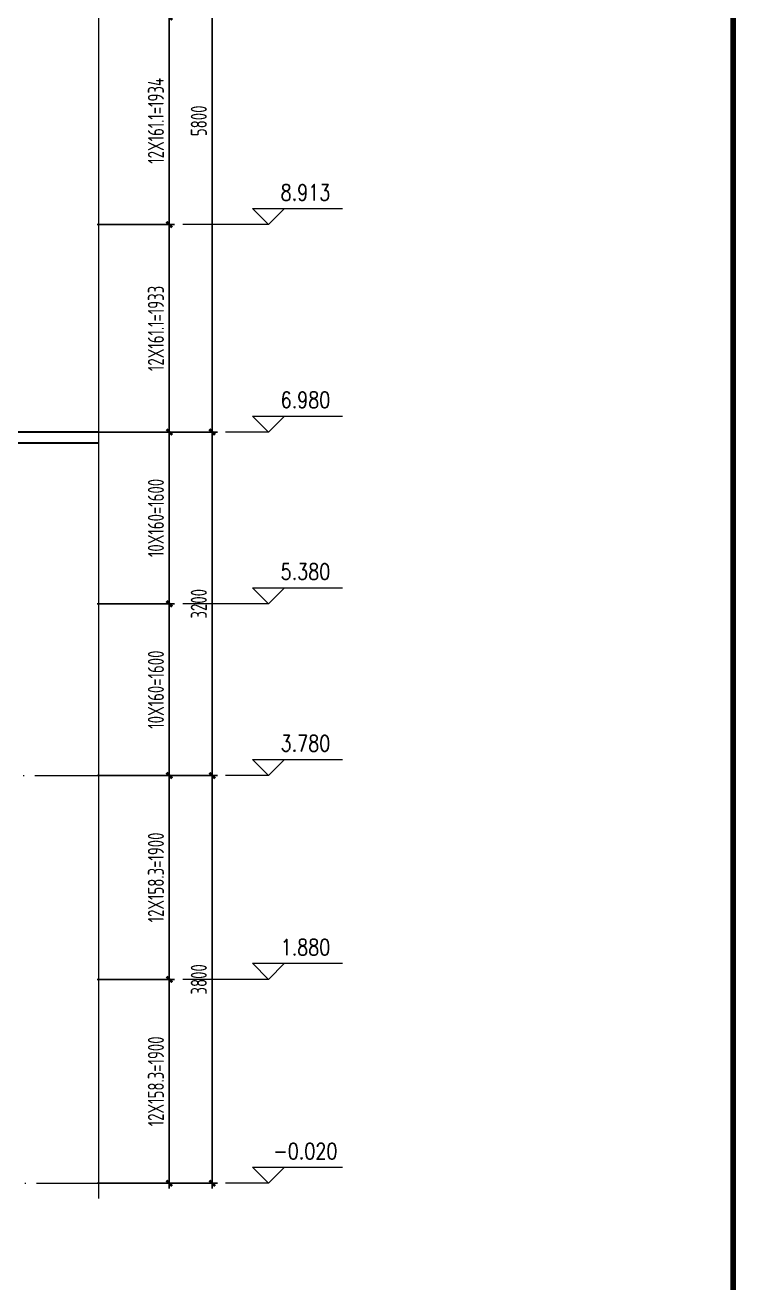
# Model space of a CAD drawing. Extents: x 56246 to 893198, y -950445 to -423535.
# Drawn here: x 242313 to 248938, y -495762 to -484042 of the extents above; entities that cross this region are included whole.
import ezdxf
from ezdxf.enums import TextEntityAlignment as Align

# ---------------------------------------------------------------- set-up
doc = ezdxf.new("R2010")
doc.units = 0
doc.header["$LTSCALE"] = 500
doc.linetypes.add('DOTE', pattern=[2.42, 2, -0.2, 0.02, -0.2])
for name, color, linetype, lineweight in [('0S-楼梯-尺寸', 21, 'Continuous', 13), ('0S-楼梯-线', 2, 'Continuous', 30), ('0S-详图-轴线', 1, 'DOTE', 13)]:
    doc.layers.add(name, color=color, linetype=linetype, lineweight=lineweight)
doc.layers.add('T-TK', color=157, linetype='Continuous')
doc.layers.add('照明平面标注层', color=111, linetype='Continuous')
doc.styles.add('DIM_FONT', font='SIMPLEX.shx', dxfattribs={"width": 0.8})
doc.styles.add('TSSD_DIMENSION', font='tssdeng.shx', dxfattribs={"width": 0.7, "bigfont": 'Hztxt.shx'})
doc.dimstyles.new('TSSD_50_50', dxfattribs={"dimtxt": 150, "dimasz": 50, "dimexe": 50, "dimexo": 125, "dimgap": 50, "dimtad": 1, "dimdec": 0, "dimzin": 0, "dimdsep": 46, "dimtxsty": 'TSSD_DIMENSION', "dimblk": 'ARCHTICK', "dimblk1": 'ARCHTICK', "dimblk2": 'ARCHTICK', "dimcen": 0, "dimdle": 50, "dimclrt": 7, "dimadec": 0, "dimazin": 0, "dimtfac": 1, "dimtdec": 0, "dimtix": 1, "dimtmove": 2, "dimatfit": 3, "dimfxl": 1, "dimtolj": 1, "dimtzin": 0, "dimarcsym": 0})

# ---------------------------------------------------------------- blocks, each defined once
blk = doc.blocks.new('A0-DWF')
at = {"layer": 'T-TK', "const_width": 100}
blk.add_lwpolyline([(2500, -83100), (117900, -83100), (117900, -1000), (2500, -1000)], close=True, dxfattribs=at)
blk = doc.blocks.new('_ArchTick')
at = {"color": 0, "linetype": 'ByBlock', "const_width": 0.5}
blk.add_lwpolyline([(-0.53, -0.53), (0.53, 0.53)], dxfattribs=at)
blk = doc.blocks.new('*D29')
at = {"layer": '0S-楼梯-尺寸', "color": 0, "lineweight": -2, "transparency": 16777216}
for p, q in [((243657, -487884), (243657, -485851)), ((242986, -485901), (243707, -485901)), ((242986, -487834), (243707, -487834))]:
    blk.add_line(p, q, dxfattribs=at)
at = {"layer": 'Defpoints', "color": 0, "transparency": 16777216}
for p in [(242861, -485901), (243657, -485901), (242861, -487834)]:
    blk.add_point(p, dxfattribs=at)
at = {"layer": '0S-楼梯-尺寸', "color": 0, "lineweight": -2, "transparency": 16777216, "xscale": 50, "yscale": 50, "zscale": 50}
for p, rotation in [((243657, -485901), 90), ((243657, -487834), 270)]:
    blk.add_blockref('_ArchTick', p, dxfattribs=dict(at, rotation=rotation))
at = {"layer": '0S-楼梯-尺寸', "color": 7, "transparency": 16777216, "insert": (243532, -486868), "char_height": 150, "attachment_point": 5, "rotation": 90, "style": 'TSSD_DIMENSION'}
blk.add_mtext('\\A1;12X161.1=1933', dxfattribs=at)
blk = doc.blocks.new('*D30')
at = {"layer": '0S-楼梯-尺寸', "color": 0, "lineweight": -2, "transparency": 16777216}
for p, q in [((244057, -487884), (244057, -481984)), ((242986, -482034), (244107, -482034)), ((242986, -487834), (244107, -487834))]:
    blk.add_line(p, q, dxfattribs=at)
at = {"layer": 'Defpoints', "color": 0, "transparency": 16777216}
for p in [(242861, -482034), (244057, -482034), (242861, -487834)]:
    blk.add_point(p, dxfattribs=at)
at = {"layer": '0S-楼梯-尺寸', "color": 0, "lineweight": -2, "transparency": 16777216, "xscale": 50, "yscale": 50, "zscale": 50}
for p, rotation in [((244057, -482034), 90), ((244057, -487834), 270)]:
    blk.add_blockref('_ArchTick', p, dxfattribs=dict(at, rotation=rotation))
at = {"layer": '0S-楼梯-尺寸', "color": 7, "transparency": 16777216, "insert": (243932, -484934), "char_height": 150, "attachment_point": 5, "rotation": 90, "style": 'TSSD_DIMENSION'}
blk.add_mtext('\\A1;5800', dxfattribs=at)
blk = doc.blocks.new('*D35')
at = {"layer": '0S-楼梯-尺寸', "color": 0, "lineweight": -2, "transparency": 16777216}
for p, q in [((242986, -487834), (243707, -487834)), ((243657, -487784), (243657, -489484)), ((242986, -489434), (243707, -489434))]:
    blk.add_line(p, q, dxfattribs=at)
at = {"layer": 'Defpoints', "color": 0, "transparency": 16777216}
for p in [(242861, -487834), (242861, -489434), (243657, -489434)]:
    blk.add_point(p, dxfattribs=at)
at = {"layer": '0S-楼梯-尺寸', "color": 0, "lineweight": -2, "transparency": 16777216, "xscale": 50, "yscale": 50, "zscale": 50}
for p, rotation in [((243657, -487834), 90), ((243657, -489434), 270)]:
    blk.add_blockref('_ArchTick', p, dxfattribs=dict(at, rotation=rotation))
at = {"layer": '0S-楼梯-尺寸', "color": 7, "transparency": 16777216, "insert": (243532, -488634), "char_height": 150, "attachment_point": 5, "rotation": 90, "style": 'TSSD_DIMENSION'}
blk.add_mtext('\\A1;10X160=1600', dxfattribs=at)
blk = doc.blocks.new('*D36')
at = {"layer": '0S-楼梯-尺寸', "color": 0, "lineweight": -2, "transparency": 16777216}
for p, q in [((242986, -491034), (243707, -491034)), ((243657, -490984), (243657, -492984)), ((242986, -492934), (243707, -492934))]:
    blk.add_line(p, q, dxfattribs=at)
at = {"layer": 'Defpoints', "color": 0, "transparency": 16777216}
for p in [(242861, -491034), (242861, -492934), (243657, -492934)]:
    blk.add_point(p, dxfattribs=at)
at = {"layer": '0S-楼梯-尺寸', "color": 0, "lineweight": -2, "transparency": 16777216, "xscale": 50, "yscale": 50, "zscale": 50}
for p, rotation in [((243657, -491034), 90), ((243657, -492934), 270)]:
    blk.add_blockref('_ArchTick', p, dxfattribs=dict(at, rotation=rotation))
at = {"layer": '0S-楼梯-尺寸', "color": 7, "transparency": 16777216, "insert": (243532, -491984), "char_height": 150, "attachment_point": 5, "rotation": 90, "style": 'TSSD_DIMENSION'}
blk.add_mtext('\\A1;12X158.3=1900', dxfattribs=at)
blk = doc.blocks.new('*D37')
at = {"layer": '0S-楼梯-尺寸', "color": 0, "lineweight": -2, "transparency": 16777216}
for p, q in [((243657, -491084), (243657, -489384)), ((242986, -489434), (243707, -489434)), ((242986, -491034), (243707, -491034))]:
    blk.add_line(p, q, dxfattribs=at)
at = {"layer": 'Defpoints', "color": 0, "transparency": 16777216}
for p in [(242861, -489434), (243657, -489434), (242861, -491034)]:
    blk.add_point(p, dxfattribs=at)
at = {"layer": '0S-楼梯-尺寸', "color": 0, "lineweight": -2, "transparency": 16777216, "xscale": 50, "yscale": 50, "zscale": 50}
for p, rotation in [((243657, -489434), 90), ((243657, -491034), 270)]:
    blk.add_blockref('_ArchTick', p, dxfattribs=dict(at, rotation=rotation))
at = {"layer": '0S-楼梯-尺寸', "color": 7, "transparency": 16777216, "insert": (243532, -490234), "char_height": 150, "attachment_point": 5, "rotation": 90, "style": 'TSSD_DIMENSION'}
blk.add_mtext('\\A1;10X160=1600', dxfattribs=at)
blk = doc.blocks.new('*D38')
at = {"layer": '0S-楼梯-尺寸', "color": 0, "lineweight": -2, "transparency": 16777216}
for p, q in [((243657, -494884), (243657, -492884)), ((242986, -492934), (243707, -492934)), ((242986, -494834), (243707, -494834))]:
    blk.add_line(p, q, dxfattribs=at)
at = {"layer": 'Defpoints', "color": 0, "transparency": 16777216}
for p in [(242861, -492934), (243657, -492934), (242861, -494834)]:
    blk.add_point(p, dxfattribs=at)
at = {"layer": '0S-楼梯-尺寸', "color": 0, "lineweight": -2, "transparency": 16777216, "xscale": 50, "yscale": 50, "zscale": 50}
for p, rotation in [((243657, -492934), 90), ((243657, -494834), 270)]:
    blk.add_blockref('_ArchTick', p, dxfattribs=dict(at, rotation=rotation))
at = {"layer": '0S-楼梯-尺寸', "color": 7, "transparency": 16777216, "insert": (243532, -493884), "char_height": 150, "attachment_point": 5, "rotation": 90, "style": 'TSSD_DIMENSION'}
blk.add_mtext('\\A1;12X158.3=1900', dxfattribs=at)
blk = doc.blocks.new('*D39')
at = {"layer": '0S-楼梯-尺寸', "color": 0, "lineweight": -2, "transparency": 16777216}
for p, q in [((242986, -487834), (244107, -487834)), ((244057, -491084), (244057, -487784)), ((242986, -491034), (244107, -491034))]:
    blk.add_line(p, q, dxfattribs=at)
at = {"layer": 'Defpoints', "color": 0, "transparency": 16777216}
for p in [(242861, -487834), (244057, -487834), (242861, -491034)]:
    blk.add_point(p, dxfattribs=at)
at = {"layer": '0S-楼梯-尺寸', "color": 0, "lineweight": -2, "transparency": 16777216, "xscale": 50, "yscale": 50, "zscale": 50}
for p, rotation in [((244057, -487834), 90), ((244057, -491034), 270)]:
    blk.add_blockref('_ArchTick', p, dxfattribs=dict(at, rotation=rotation))
at = {"layer": '0S-楼梯-尺寸', "color": 7, "transparency": 16777216, "insert": (243932, -489434), "char_height": 150, "attachment_point": 5, "rotation": 90, "style": 'TSSD_DIMENSION'}
blk.add_mtext('\\A1;3200', dxfattribs=at)
blk = doc.blocks.new('*D40')
at = {"layer": '0S-楼梯-尺寸', "color": 0, "lineweight": -2, "transparency": 16777216}
for p, q in [((242986, -491034), (244107, -491034)), ((244057, -494884), (244057, -490984)), ((242986, -494834), (244107, -494834))]:
    blk.add_line(p, q, dxfattribs=at)
at = {"layer": 'Defpoints', "color": 0, "transparency": 16777216}
for p in [(242861, -491034), (244057, -491034), (242861, -494834)]:
    blk.add_point(p, dxfattribs=at)
at = {"layer": '0S-楼梯-尺寸', "color": 0, "lineweight": -2, "transparency": 16777216, "xscale": 50, "yscale": 50, "zscale": 50}
for p, rotation in [((244057, -491034), 90), ((244057, -494834), 270)]:
    blk.add_blockref('_ArchTick', p, dxfattribs=dict(at, rotation=rotation))
at = {"layer": '0S-楼梯-尺寸', "color": 7, "transparency": 16777216, "insert": (243932, -492934), "char_height": 150, "attachment_point": 5, "rotation": 90, "style": 'TSSD_DIMENSION'}
blk.add_mtext('\\A1;3800', dxfattribs=at)
blk = doc.blocks.new('*D53')
at = {"layer": '0S-楼梯-尺寸', "color": 0, "lineweight": -2, "transparency": 16777216}
for p, q in [((242986, -483967), (243707, -483967)), ((243657, -485951), (243657, -483917)), ((242986, -485901), (243707, -485901))]:
    blk.add_line(p, q, dxfattribs=at)
at = {"layer": 'Defpoints', "color": 0, "transparency": 16777216}
for p in [(242861, -483967), (243657, -483967), (242861, -485901)]:
    blk.add_point(p, dxfattribs=at)
at = {"layer": '0S-楼梯-尺寸', "color": 0, "lineweight": -2, "transparency": 16777216, "xscale": 50, "yscale": 50, "zscale": 50}
for p, rotation in [((243657, -483967), 90), ((243657, -485901), 270)]:
    blk.add_blockref('_ArchTick', p, dxfattribs=dict(at, rotation=rotation))
at = {"layer": '0S-楼梯-尺寸', "color": 7, "transparency": 16777216, "insert": (243532, -484934), "char_height": 150, "attachment_point": 5, "rotation": 90, "style": 'TSSD_DIMENSION'}
blk.add_mtext('\\A1;12X161.1=1934', dxfattribs=at)

msp = doc.modelspace()

# ---------------------------------------------------------------- linework, layer by layer
at = {"layer": '0S-楼梯-尺寸'}
for p, q in [((243000.6003, -494974.3366, -47.6426), (243000.6003, -480499.3366, -47.6426)), ((244581.7097, -485901.3366, -47.6426), (244431.7097, -485751.3366, -47.6426)), ((244431.7097, -485751.3366, -47.6426), (244731.7097, -485751.3366, -47.6426)), ((244731.7097, -485751.3366, -47.6426), (244581.7097, -485901.3366, -47.6426)), ((244581.7097, -485751.3366, -47.6426), (245270.2812, -485751.3366, -47.6426)), ((244581.7097, -485901.3366, -47.6426), (243781.7097, -485901.3366, -47.6426)), ((244431.7097, -487684.3366, -47.6426), (244731.7097, -487684.3366, -47.6426)), ((244581.7097, -487834.3366, -47.6426), (244431.7097, -487684.3366, -47.6426)), ((244581.7097, -487684.3366, -47.6426), (245270.2812, -487684.3366, -47.6426)), ((244731.7097, -487684.3366, -47.6426), (244581.7097, -487834.3366, -47.6426)), ((244581.7097, -487834.3366, -47.6426), (244181.7097, -487834.3366, -47.6426)), ((244431.7097, -489284.3366, -47.6426), (244731.7097, -489284.3366, -47.6426)), ((244581.7097, -489434.3366, -47.6426), (244431.7097, -489284.3366, -47.6426)), ((244581.7097, -489284.3366, -47.6426), (245270.2812, -489284.3366, -47.6426)), ((244731.7097, -489284.3366, -47.6426), (244581.7097, -489434.3366, -47.6426)), ((244581.7097, -489434.3366, -47.6426), (243781.7097, -489434.3366, -47.6426)), ((244581.7097, -491034.3366, -47.6426), (244431.7097, -490884.3366, -47.6426)), ((244431.7097, -490884.3366, -47.6426), (244731.7097, -490884.3366, -47.6426)), ((244731.7097, -490884.3366, -47.6426), (244581.7097, -491034.3366, -47.6426)), ((244581.7097, -490884.3366, -47.6426), (245270.2812, -490884.3366, -47.6426)), ((244581.7097, -491034.3366, -47.6426), (244181.7097, -491034.3366, -47.6426)), ((244581.7097, -492934.3366, -47.6426), (244431.7097, -492784.3366, -47.6426)), ((244431.7097, -492784.3366, -47.6426), (244731.7097, -492784.3366, -47.6426)), ((244731.7097, -492784.3366, -47.6426), (244581.7097, -492934.3366, -47.6426)), ((244581.7097, -492784.3366, -47.6426), (245270.2812, -492784.3366, -47.6426)), ((244581.7097, -492934.3366, -47.6426), (243781.7097, -492934.3366, -47.6426)), ((244431.7097, -494684.3366, -47.6426), (244731.7097, -494684.3366, -47.6426)), ((244581.7097, -494834.3366, -47.6426), (244431.7097, -494684.3366, -47.6426)), ((244581.7097, -494684.3366, -47.6426), (245270.2812, -494684.3366, -47.6426)), ((244731.7097, -494684.3366, -47.6426), (244581.7097, -494834.3366, -47.6426)), ((244581.7097, -494834.3366, -47.6426), (244181.7097, -494834.3366, -47.6426))]:
    msp.add_line(p, q, dxfattribs=at)
at = {"layer": '0S-楼梯-线'}
for p, q in [((243000.6003, -487834.3366, -47.6426), (241908.7726, -487834.3366, -47.6426)), ((242148.7726, -487934.3366, -47.6426), (243000.6003, -487934.3366, -47.6426))]:
    msp.add_line(p, q, dxfattribs=at)
at = {"layer": '0S-详图-轴线'}
for p, q in [((232739.0869, -487834.3366, -47.6426), (243000.6003, -487834.3366, -47.6426)), ((232724.4265, -491034.3366, -47.6426), (242985.94, -491034.3366, -47.6426)), ((232739.0869, -494834.3366, -47.6426), (243000.6003, -494834.3366, -47.6426))]:
    msp.add_line(p, q, dxfattribs=at)

# ---------------------------------------------------------------- block references
at = {"layer": '照明平面标注层', "xscale": 0.5, "yscale": 0.5, "zscale": 0.5}
msp.add_blockref('A0-DWF', (189963.4361, -460154.8059), dxfattribs=at)

# ---------------------------------------------------------------- texts
at = {"layer": '0S-楼梯-尺寸', "style": 'DIM_FONT', "width": 0.8}
for s, p in [('8.913', (244925.9955, -485601.3366, -47.6426)), ('6.980', (244925.9955, -487534.3366, -47.6426)), ('5.380', (244925.9955, -489134.3366, -47.6426)), ('3.780', (244925.9955, -490734.3366, -47.6426)), ('1.880', (244925.9955, -492634.3366, -47.6426)), ('-0.020', (244925.9955, -494534.3366, -47.6426))]:
    msp.add_text(s, height=150, dxfattribs=at).set_placement(p, align=Align.MIDDLE)

# ---------------------------------------------------------------- dimensions: what is measured, and where the dimension line sits
at = {"layer": '0S-楼梯-尺寸'}
for p1, p2, picture, middle in [((242860.94, -487834.3366, -47.6426), (242860.94, -482034.3366, -47.6426), '*D30', (243931.7097, -484934.3366, -47.6426)), ((242860.94, -491034.3366, -47.6426), (242860.94, -487834.3366, -47.6426), '*D39', (243931.7097, -489434.3366, -47.6426)), ((242860.94, -494834.3366, -47.6426), (242860.94, -491034.3366, -47.6426), '*D40', (243931.7097, -492934.3366, -47.6426))]:
    dim = msp.add_aligned_dim(p1=p1, p2=p2, distance=-1195.7698, dimstyle='TSSD_50_50', dxfattribs=at)
    dim.commit()
    dim.dimension.update_dxf_attribs({"geometry": picture, "text_midpoint": middle})
for p1, p2, distance, text, picture, middle in [((242860.94, -485901.3366, -47.6426), (242860.94, -483967.3366, -47.6426), -795.7698, '12X161.1=<>', '*D53', (243531.7097, -484934.3366, -47.6426)), ((242860.94, -487834.3366, -47.6426), (242860.94, -485901.3366, -47.6426), -795.7698, '12X161.1=<>', '*D29', (243531.7097, -486867.8366, -47.6426)), ((242860.94, -487834.3366, -47.6426), (242860.94, -489434.3366, -47.6426), 795.7698, '10X160=<>', '*D35', (243531.7097, -488634.3366, -47.6426)), ((242860.94, -491034.3366, -47.6426), (242860.94, -489434.3366, -47.6426), -795.7698, '10X160=<>', '*D37', (243531.7097, -490234.3366, -47.6426)), ((242860.94, -491034.3366, -47.6426), (242860.94, -492934.3366, -47.6426), 795.7698, '12X158.3=<>', '*D36', (243531.7097, -491984.3366, -47.6426)), ((242860.94, -494834.3366, -47.6426), (242860.94, -492934.3366, -47.6426), -795.7698, '12X158.3=<>', '*D38', (243531.7097, -493884.3366, -47.6426))]:
    dim = msp.add_aligned_dim(p1=p1, p2=p2, distance=distance, text=text, dimstyle='TSSD_50_50', dxfattribs=at)
    dim.commit()
    dim.dimension.update_dxf_attribs({"geometry": picture, "text_midpoint": middle})

doc.saveas('drawing.dxf')
